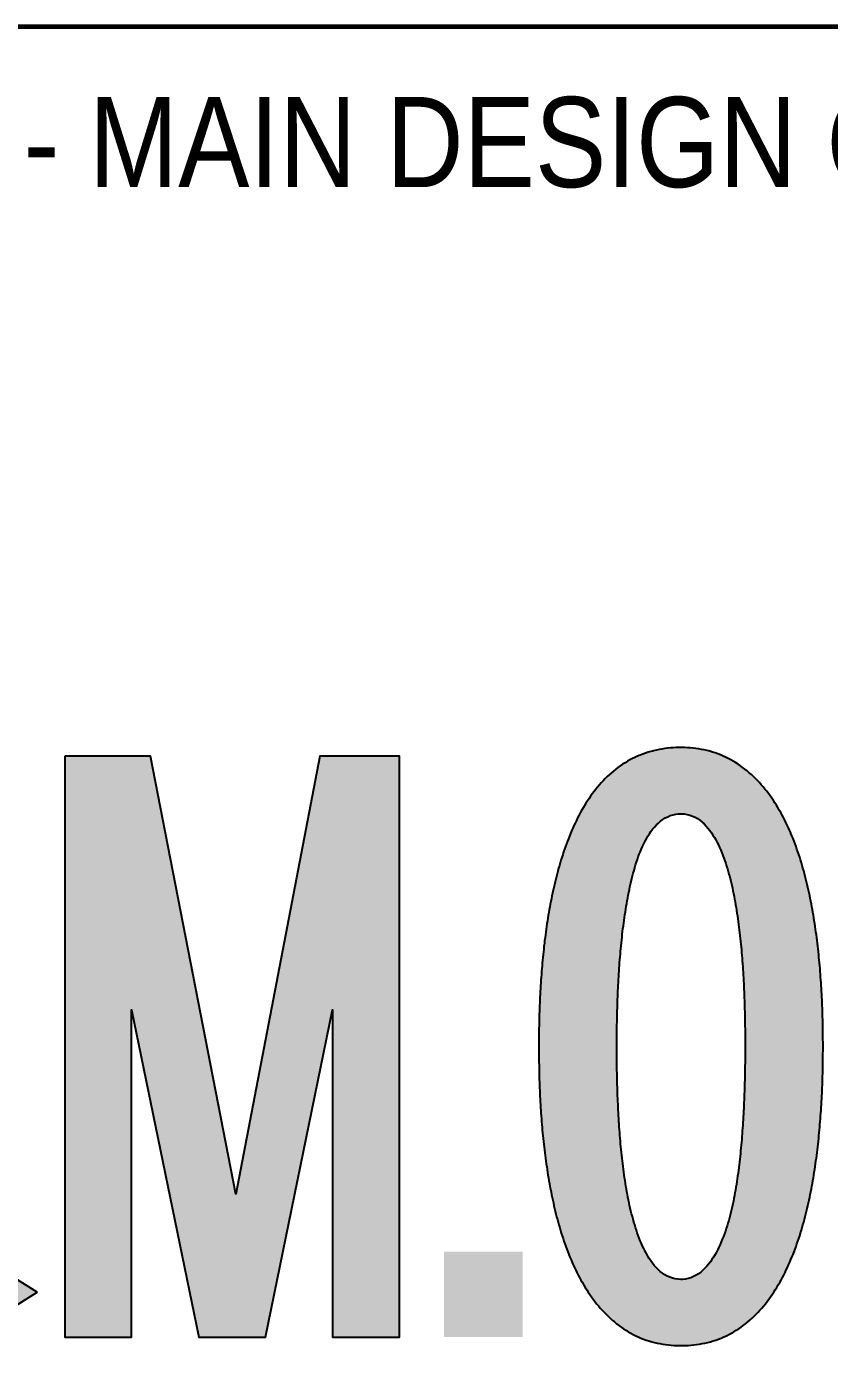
# Model space of a CAD drawing. Header units: millimetres. Extents: x 44 to 16922, y -171 to 5129.
# Drawn here: x 6600.85 to 6620.43, y 1847.99 to 1880.74 of the extents above; entities that cross this region are included whole.
import ezdxf

# ---------------------------------------------------------------- set-up
doc = ezdxf.new("R2010")
doc.units = ezdxf.units.MM
doc.layers.add('CDC-KHUNGTEN', color=7, linetype='Continuous')
doc.layers.add('Form$1$AA-BORD-FORM', color=7, linetype='Continuous')
doc.styles.add('KT CDC', font='arial.ttf', dxfattribs={"width": 0.85, "height": 200})

# ---------------------------------------------------------------- blocks, each defined once
blk = doc.blocks.new('Form$1$SAMOO')
at = {"layer": 'CDC-KHUNGTEN'}
for color, points in [(253, [(33.105, 7.245), (33.105, -9.161), (34.993, -9.161), (34.993, 0.084), (36.889, -9.161), (38.776, -9.161), (40.671, 0.084), (40.671, -9.161), (42.56, -9.161), (42.56, 7.245), (40.31, 7.245), (37.936, -5.122), (35.527, 7.244)]), (7, [(29.885, -9.418), (32.324, -7.889), (29.885, -6.36)]), (7, [(43.817, -6.74), (43.817, -9.15), (46.038, -9.15), (46.038, -6.74)])]:
    blk.add_hatch(color=color, dxfattribs=at).paths.add_polyline_path(points)
h = blk.add_hatch(color=253, dxfattribs=at)
h.paths.add_polyline_path([(46.793, 2.911), (46.779, 2.832), (46.766, 2.753), (46.753, 2.674), (46.74, 2.595), (46.728, 2.516), (46.716, 2.437), (46.705, 2.357), (46.694, 2.278), (46.683, 2.199), (46.673, 2.119), (46.663, 2.04), (46.654, 1.96), (46.644, 1.881), (46.635, 1.801), (46.627, 1.722), (46.619, 1.642), (46.611, 1.563), (46.603, 1.483), (46.596, 1.403), (46.589, 1.323), (46.582, 1.244), (46.576, 1.164), (46.57, 1.084), (46.564, 1.004), (46.558, 0.924), (46.553, 0.844), (46.548, 0.765), (46.543, 0.685), (46.539, 0.605), (46.534, 0.525), (46.53, 0.445), (46.527, 0.365), (46.523, 0.285), (46.52, 0.205), (46.517, 0.125), (46.514, 0.045), (46.512, -0.035), (46.509, -0.115), (46.507, -0.195), (46.505, -0.275), (46.504, -0.355), (46.502, -0.435), (46.501, -0.515), (46.5, -0.595), (46.499, -0.675), (46.499, -0.755), (46.498, -0.835), (46.498, -0.915), (46.498, -0.995), (46.498, -1.076), (46.499, -1.156), (46.499, -1.236), (46.5, -1.316), (46.501, -1.396), (46.503, -1.476), (46.504, -1.556), (46.506, -1.636), (46.508, -1.716), (46.51, -1.796), (46.512, -1.876), (46.515, -1.956), (46.517, -2.036), (46.52, -2.116), (46.524, -2.196), (46.527, -2.276), (46.531, -2.356), (46.535, -2.436), (46.539, -2.516), (46.544, -2.596), (46.549, -2.675), (46.554, -2.755), (46.559, -2.835), (46.565, -2.915), (46.571, -2.995), (46.577, -3.075), (46.584, -3.154), (46.59, -3.234), (46.597, -3.314), (46.605, -3.394), (46.613, -3.473), (46.621, -3.553), (46.629, -3.633), (46.638, -3.712), (46.647, -3.792), (46.656, -3.871), (46.666, -3.951), (46.676, -4.03), (46.686, -4.109), (46.697, -4.189), (46.708, -4.268), (46.72, -4.347), (46.731, -4.426), (46.744, -4.505), (46.757, -4.584), (46.77, -4.663), (46.783, -4.742), (46.797, -4.821), (46.812, -4.9), (46.826, -4.979), (46.842, -5.057), (46.858, -5.136), (46.874, -5.214), (46.89, -5.292), (46.908, -5.37), (46.925, -5.448), (46.944, -5.526), (46.963, -5.604), (46.982, -5.682), (47.002, -5.759), (47.022, -5.837), (47.043, -5.914), (47.065, -5.991), (47.087, -6.068), (47.11, -6.145), (47.133, -6.221), (47.158, -6.298), (47.182, -6.374), (47.208, -6.45), (47.234, -6.525), (47.261, -6.601), (47.289, -6.676), (47.317, -6.751), (47.346, -6.825), (47.376, -6.899), (47.407, -6.973), (47.439, -7.047), (47.472, -7.119), (47.506, -7.192), (47.54, -7.264), (47.576, -7.336), (47.612, -7.407), (47.65, -7.478), (47.688, -7.548), (47.728, -7.618), (47.768, -7.687), (47.809, -7.756), (47.852, -7.823), (47.896, -7.89), (47.94, -7.957), (47.986, -8.022), (48.033, -8.087), (48.081, -8.151), (48.131, -8.214), (48.181, -8.276), (48.233, -8.337), (48.286, -8.397), (48.341, -8.456), (48.397, -8.513), (48.454, -8.569), (48.512, -8.624), (48.572, -8.677), (48.633, -8.729), (48.695, -8.78), (48.758, -8.828), (48.823, -8.875), (48.889, -8.921), (48.956, -8.964), (49.025, -9.006), (49.094, -9.045), (49.165, -9.083), (49.237, -9.118), (49.309, -9.152), (49.383, -9.183), (49.457, -9.213), (49.533, -9.24), (49.609, -9.265), (49.686, -9.287), (49.763, -9.308), (49.841, -9.326), (49.919, -9.342), (49.998, -9.356), (50.077, -9.368), (50.157, -9.378), (50.236, -9.385), (50.316, -9.391), (50.396, -9.395), (50.476, -9.397), (50.556, -9.397), (50.636, -9.395), (50.716, -9.391), (50.796, -9.385), (50.876, -9.377), (50.955, -9.367), (51.034, -9.355), (51.113, -9.341), (51.192, -9.325), (51.269, -9.307), (51.347, -9.286), (51.424, -9.264), (51.5, -9.239), (51.575, -9.212), (51.65, -9.183), (51.723, -9.151), (51.796, -9.118), (51.868, -9.082), (51.938, -9.045), (52.008, -9.005), (52.076, -8.964), (52.144, -8.92), (52.21, -8.875), (52.275, -8.828), (52.338, -8.779), (52.4, -8.729), (52.461, -8.677), (52.521, -8.624), (52.579, -8.569), (52.636, -8.513), (52.692, -8.455), (52.746, -8.396), (52.799, -8.337), (52.851, -8.276), (52.902, -8.213), (52.951, -8.15), (52.999, -8.086), (53.046, -8.021), (53.092, -7.956), (53.136, -7.889), (53.179, -7.822), (53.222, -7.754), (53.263, -7.685), (53.303, -7.616), (53.342, -7.546), (53.38, -7.476), (53.417, -7.405), (53.453, -7.333), (53.488, -7.261), (53.523, -7.189), (53.556, -7.116), (53.588, -7.043), (53.62, -6.97), (53.65, -6.896), (53.68, -6.821), (53.709, -6.747), (53.737, -6.672), (53.765, -6.596), (53.791, -6.521), (53.817, -6.445), (53.843, -6.369), (53.867, -6.293), (53.891, -6.217), (53.915, -6.14), (53.937, -6.064), (53.959, -5.987), (53.981, -5.909), (54.002, -5.832), (54.022, -5.755), (54.042, -5.677), (54.061, -5.6), (54.08, -5.522), (54.098, -5.444), (54.116, -5.366), (54.133, -5.288), (54.15, -5.209), (54.166, -5.131), (54.182, -5.052), (54.197, -4.974), (54.212, -4.895), (54.227, -4.816), (54.241, -4.738), (54.254, -4.659), (54.267, -4.58), (54.28, -4.501), (54.292, -4.422), (54.304, -4.343), (54.316, -4.263), (54.327, -4.184), (54.338, -4.105), (54.348, -4.025), (54.359, -3.946), (54.368, -3.867), (54.378, -3.787), (54.387, -3.707), (54.395, -3.628), (54.404, -3.548), (54.412, -3.469), (54.42, -3.389), (54.427, -3.309), (54.434, -3.23), (54.441, -3.15), (54.448, -3.07), (54.454, -2.99), (54.46, -2.91), (54.466, -2.831), (54.471, -2.751), (54.476, -2.671), (54.481, -2.591), (54.485, -2.511), (54.49, -2.431), (54.494, -2.351), (54.498, -2.271), (54.501, -2.191), (54.505, -2.111), (54.508, -2.031), (54.511, -1.951), (54.513, -1.871), (54.515, -1.791), (54.518, -1.711), (54.52, -1.631), (54.521, -1.551), (54.523, -1.471), (54.524, -1.391), (54.525, -1.311), (54.526, -1.231), (54.526, -1.151), (54.527, -1.071), (54.527, -0.991), (54.527, -0.911), (54.527, -0.831), (54.526, -0.751), (54.526, -0.671), (54.525, -0.591), (54.524, -0.511), (54.523, -0.431), (54.521, -0.351), (54.519, -0.271), (54.518, -0.19), (54.515, -0.11), (54.513, -0.03), (54.511, 0.05), (54.508, 0.13), (54.505, 0.21), (54.501, 0.29), (54.498, 0.369), (54.494, 0.449), (54.49, 0.529), (54.486, 0.609), (54.481, 0.689), (54.476, 0.769), (54.471, 0.849), (54.466, 0.929), (54.46, 1.009), (54.454, 1.089), (54.448, 1.168), (54.442, 1.248), (54.435, 1.328), (54.428, 1.408), (54.42, 1.487), (54.412, 1.567), (54.404, 1.647), (54.396, 1.726), (54.387, 1.806), (54.378, 1.885), (54.369, 1.965), (54.359, 2.044), (54.349, 2.124), (54.339, 2.203), (54.328, 2.282), (54.317, 2.362), (54.305, 2.441), (54.293, 2.52), (54.281, 2.599), (54.268, 2.678), (54.255, 2.757), (54.242, 2.836), (54.228, 2.915), (54.213, 2.994), (54.199, 3.072), (54.183, 3.151), (54.167, 3.229), (54.151, 3.308), (54.134, 3.386), (54.117, 3.464), (54.1, 3.542), (54.081, 3.62), (54.063, 3.698), (54.043, 3.776), (54.023, 3.853), (54.003, 3.931), (53.982, 4.008), (53.96, 4.085), (53.938, 4.162), (53.915, 4.239), (53.892, 4.315), (53.868, 4.391), (53.843, 4.467), (53.817, 4.543), (53.791, 4.619), (53.764, 4.694), (53.737, 4.77), (53.708, 4.844), (53.679, 4.919), (53.649, 4.993), (53.619, 5.067), (53.613, 5.08), (53.581, 5.153), (53.548, 5.226), (53.514, 5.299), (53.479, 5.371), (53.444, 5.442), (53.407, 5.514), (53.369, 5.584), (53.331, 5.654), (53.291, 5.724), (53.251, 5.793), (53.209, 5.861), (53.166, 5.929), (53.123, 5.996), (53.078, 6.062), (53.032, 6.128), (52.984, 6.192), (52.936, 6.256), (52.886, 6.319), (52.835, 6.381), (52.783, 6.441), (52.73, 6.501), (52.675, 6.56), (52.619, 6.617), (52.562, 6.673), (52.503, 6.727), (52.443, 6.78), (52.382, 6.832), (52.32, 6.882), (52.256, 6.93), (52.191, 6.977), (52.125, 7.022), (52.057, 7.065), (51.988, 7.106), (51.919, 7.145), (51.848, 7.183), (51.776, 7.218), (51.703, 7.251), (51.629, 7.282), (51.555, 7.311), (51.479, 7.337), (51.403, 7.362), (51.326, 7.384), (51.249, 7.404), (51.171, 7.422), (51.092, 7.438), (51.013, 7.452), (50.934, 7.463), (50.855, 7.473), (50.775, 7.48), (50.695, 7.485), (50.615, 7.489), (50.535, 7.49), (50.455, 7.49), (50.375, 7.488), (50.295, 7.484), (50.215, 7.478), (50.135, 7.47), (50.056, 7.46), (49.977, 7.448), (49.898, 7.434), (49.82, 7.418), (49.742, 7.4), (49.664, 7.38), (49.587, 7.357), (49.511, 7.333), (49.436, 7.306), (49.361, 7.277), (49.287, 7.246), (49.214, 7.213), (49.142, 7.178), (49.072, 7.141), (49.002, 7.102), (48.933, 7.06), (48.866, 7.017), (48.799, 6.973), (48.734, 6.926), (48.671, 6.877), (48.608, 6.827), (48.547, 6.776), (48.487, 6.722), (48.429, 6.668), (48.372, 6.612), (48.316, 6.554), (48.262, 6.495), (48.208, 6.436), (48.157, 6.375), (48.106, 6.312), (48.057, 6.249), (48.009, 6.185), (47.962, 6.12), (47.917, 6.054), (47.872, 5.988), (47.829, 5.92), (47.787, 5.852), (47.746, 5.783), (47.707, 5.714), (47.668, 5.644), (47.63, 5.573), (47.594, 5.502), (47.558, 5.43), (47.523, 5.358), (47.49, 5.286), (47.457, 5.213), (47.425, 5.139), (47.394, 5.065), (47.364, 4.991), (47.334, 4.917), (47.305, 4.842), (47.277, 4.767), (47.25, 4.692), (47.223, 4.616), (47.197, 4.541), (47.172, 4.465), (47.148, 4.389), (47.124, 4.312), (47.101, 4.235), (47.078, 4.159), (47.056, 4.082), (47.035, 4.004), (47.014, 3.927), (46.994, 3.85), (46.975, 3.772), (46.956, 3.694), (46.937, 3.616), (46.919, 3.538), (46.902, 3.46), (46.885, 3.382), (46.868, 3.304), (46.852, 3.225), (46.837, 3.147), (46.821, 3.068), (46.807, 2.99)])
h.paths.add_polyline_path([(48.924, 2.73), (48.948, 2.888), (48.974, 3.046), (49.002, 3.204), (49.032, 3.361), (49.064, 3.518), (49.099, 3.674), (49.137, 3.83), (49.178, 3.987), (49.221, 4.139), (49.269, 4.292), (49.322, 4.443), (49.381, 4.592), (49.446, 4.739), (49.518, 4.882), (49.598, 5.02), (49.689, 5.153), (49.79, 5.276), (49.905, 5.388), (50.033, 5.483), (50.175, 5.557), (50.327, 5.604), (50.487, 5.622), (50.647, 5.612), (50.802, 5.573), (50.946, 5.505), (51.078, 5.415), (51.196, 5.306), (51.3, 5.185), (51.394, 5.055), (51.477, 4.918), (51.552, 4.777), (51.62, 4.631), (51.682, 4.484), (51.738, 4.334), (51.79, 4.182), (51.837, 4.029), (51.88, 3.875), (51.92, 3.72), (51.957, 3.564), (51.991, 3.407), (52.022, 3.25), (52.051, 3.093), (52.078, 2.935), (52.102, 2.776), (52.125, 2.618), (52.146, 2.459), (52.166, 2.3), (52.184, 2.141), (52.2, 1.982), (52.216, 1.822), (52.23, 1.663), (52.242, 1.503), (52.254, 1.344), (52.265, 1.184), (52.274, 1.024), (52.283, 0.864), (52.291, 0.704), (52.297, 0.544), (52.304, 0.384), (52.309, 0.224), (52.313, 0.064), (52.317, -0.096), (52.32, -0.256), (52.322, -0.416), (52.324, -0.576), (52.325, -0.736), (52.326, -0.896), (52.326, -1.057), (52.325, -1.217), (52.324, -1.377), (52.322, -1.537), (52.319, -1.697), (52.316, -1.857), (52.312, -2.018), (52.307, -2.178), (52.302, -2.338), (52.295, -2.498), (52.288, -2.658), (52.28, -2.817), (52.271, -2.977), (52.261, -3.137), (52.25, -3.297), (52.238, -3.456), (52.225, -3.616), (52.211, -3.776), (52.195, -3.935), (52.179, -4.094), (52.16, -4.253), (52.141, -4.412), (52.119, -4.571), (52.096, -4.729), (52.071, -4.887), (52.045, -5.045), (52.016, -5.203), (51.985, -5.36), (51.951, -5.517), (51.915, -5.672), (51.876, -5.825), (51.829, -5.981), (51.78, -6.134), (51.726, -6.284), (51.667, -6.434), (51.603, -6.58), (51.532, -6.724), (51.454, -6.864), (51.368, -6.999), (51.271, -7.127), (51.162, -7.245), (51.041, -7.349), (50.906, -7.434), (50.758, -7.494), (50.606, -7.525), (50.467, -7.529), (50.313, -7.507), (50.163, -7.456), (50.023, -7.378), (49.898, -7.278), (49.786, -7.164), (49.686, -7.039), (49.597, -6.905), (49.518, -6.766), (49.446, -6.623), (49.381, -6.477), (49.321, -6.328), (49.267, -6.177), (49.218, -6.025), (49.171, -5.869), (49.13, -5.718), (49.091, -5.561), (49.056, -5.405), (49.023, -5.248), (48.992, -5.091), (48.964, -4.933), (48.939, -4.775), (48.915, -4.617), (48.893, -4.458), (48.872, -4.299), (48.853, -4.14), (48.836, -3.981), (48.82, -3.822), (48.805, -3.663), (48.792, -3.503), (48.779, -3.343), (48.768, -3.184), (48.758, -3.024), (48.749, -2.864), (48.74, -2.704), (48.733, -2.544), (48.726, -2.384), (48.721, -2.224), (48.716, -2.064), (48.711, -1.904), (48.708, -1.744), (48.705, -1.584), (48.703, -1.424), (48.702, -1.264), (48.701, -1.104), (48.7, -0.942), (48.701, -0.783), (48.702, -0.623), (48.703, -0.463), (48.706, -0.303), (48.709, -0.142), (48.713, 0.018), (48.717, 0.178), (48.722, 0.338), (48.729, 0.498), (48.735, 0.658), (48.743, 0.818), (48.752, 0.977), (48.762, 1.137), (48.773, 1.297), (48.784, 1.457), (48.797, 1.616), (48.811, 1.776), (48.827, 1.935), (48.843, 2.094), (48.861, 2.254), (48.88, 2.412), (48.901, 2.571)], flags=16)
at = {"layer": 'CDC-KHUNGTEN', "color": 253}
for points in [[(33.105, 7.245), (33.105, -9.161), (34.993, -9.161), (34.993, 0.084), (36.889, -9.161), (38.776, -9.161), (40.671, 0.084), (40.671, -9.161), (42.56, -9.161), (42.56, 7.245), (40.31, 7.245), (37.936, -5.122), (35.527, 7.244)], [(53.613, 5.08), (53.581, 5.153), (53.548, 5.226), (53.514, 5.299), (53.479, 5.371), (53.444, 5.442), (53.407, 5.514), (53.369, 5.584), (53.331, 5.654), (53.291, 5.724), (53.251, 5.793), (53.209, 5.861), (53.166, 5.929), (53.123, 5.996), (53.078, 6.062), (53.032, 6.128), (52.984, 6.192), (52.936, 6.256), (52.886, 6.319), (52.835, 6.381), (52.783, 6.441), (52.73, 6.501), (52.675, 6.56), (52.619, 6.617), (52.562, 6.673), (52.503, 6.727), (52.443, 6.78), (52.382, 6.832), (52.32, 6.882), (52.256, 6.93), (52.191, 6.977), (52.125, 7.022), (52.057, 7.065), (51.988, 7.106), (51.919, 7.145), (51.848, 7.183), (51.776, 7.218), (51.703, 7.251), (51.629, 7.282), (51.555, 7.311), (51.479, 7.337), (51.403, 7.362), (51.326, 7.384), (51.249, 7.404), (51.171, 7.422), (51.092, 7.438), (51.013, 7.452), (50.934, 7.463), (50.855, 7.473), (50.775, 7.48), (50.695, 7.485), (50.615, 7.489), (50.535, 7.49), (50.455, 7.49), (50.375, 7.488), (50.295, 7.484), (50.215, 7.478), (50.135, 7.47), (50.056, 7.46), (49.977, 7.448), (49.898, 7.434), (49.82, 7.418), (49.742, 7.4), (49.664, 7.38), (49.587, 7.357), (49.511, 7.333), (49.436, 7.306), (49.361, 7.277), (49.287, 7.246), (49.214, 7.213), (49.142, 7.178), (49.072, 7.141), (49.002, 7.102), (48.933, 7.06), (48.866, 7.017), (48.799, 6.973), (48.734, 6.926), (48.671, 6.877), (48.608, 6.827), (48.547, 6.776), (48.487, 6.722), (48.429, 6.668), (48.372, 6.612), (48.316, 6.554), (48.262, 6.495), (48.208, 6.436), (48.157, 6.375), (48.106, 6.312), (48.057, 6.249), (48.009, 6.185), (47.962, 6.12), (47.917, 6.054), (47.872, 5.988), (47.829, 5.92), (47.787, 5.852), (47.746, 5.783), (47.707, 5.714), (47.668, 5.644), (47.63, 5.573), (47.594, 5.502), (47.558, 5.43), (47.523, 5.358), (47.49, 5.286), (47.457, 5.213), (47.425, 5.139), (47.394, 5.065), (47.364, 4.991), (47.334, 4.917), (47.305, 4.842), (47.277, 4.767), (47.25, 4.692), (47.223, 4.616), (47.197, 4.541), (47.172, 4.465), (47.148, 4.389), (47.124, 4.312), (47.101, 4.235), (47.078, 4.159), (47.056, 4.082), (47.035, 4.004), (47.014, 3.927), (46.994, 3.85), (46.975, 3.772), (46.956, 3.694), (46.937, 3.616), (46.919, 3.538), (46.902, 3.46), (46.885, 3.382), (46.868, 3.304), (46.852, 3.225), (46.837, 3.147), (46.821, 3.068), (46.807, 2.99), (46.793, 2.911), (46.779, 2.832), (46.766, 2.753), (46.753, 2.674), (46.74, 2.595), (46.728, 2.516), (46.716, 2.437), (46.705, 2.357), (46.694, 2.278), (46.683, 2.199), (46.673, 2.119), (46.663, 2.04), (46.654, 1.96), (46.644, 1.881), (46.635, 1.801), (46.627, 1.722), (46.619, 1.642), (46.611, 1.563), (46.603, 1.483), (46.596, 1.403), (46.589, 1.323), (46.582, 1.244), (46.576, 1.164), (46.57, 1.084), (46.564, 1.004), (46.558, 0.924), (46.553, 0.844), (46.548, 0.765), (46.543, 0.685), (46.539, 0.605), (46.534, 0.525), (46.53, 0.445), (46.527, 0.365), (46.523, 0.285), (46.52, 0.205), (46.517, 0.125), (46.514, 0.045), (46.512, -0.035), (46.509, -0.115), (46.507, -0.195), (46.505, -0.275), (46.504, -0.355), (46.502, -0.435), (46.501, -0.515), (46.5, -0.595), (46.499, -0.675), (46.499, -0.755), (46.498, -0.835), (46.498, -0.915), (46.498, -0.995), (46.498, -1.076), (46.499, -1.156), (46.499, -1.236), (46.5, -1.316), (46.501, -1.396), (46.503, -1.476), (46.504, -1.556), (46.506, -1.636), (46.508, -1.716), (46.51, -1.796), (46.512, -1.876), (46.515, -1.956), (46.517, -2.036), (46.52, -2.116), (46.524, -2.196), (46.527, -2.276), (46.531, -2.356), (46.535, -2.436), (46.539, -2.516), (46.544, -2.596), (46.549, -2.675), (46.554, -2.755), (46.559, -2.835), (46.565, -2.915), (46.571, -2.995), (46.577, -3.075), (46.584, -3.154), (46.59, -3.234), (46.597, -3.314), (46.605, -3.394), (46.613, -3.473), (46.621, -3.553), (46.629, -3.633), (46.638, -3.712), (46.647, -3.792), (46.656, -3.871), (46.666, -3.951), (46.676, -4.03), (46.686, -4.109), (46.697, -4.189), (46.708, -4.268), (46.72, -4.347), (46.731, -4.426), (46.744, -4.505), (46.757, -4.584), (46.77, -4.663), (46.783, -4.742), (46.797, -4.821), (46.812, -4.9), (46.826, -4.979), (46.842, -5.057), (46.858, -5.136), (46.874, -5.214), (46.89, -5.292), (46.908, -5.37), (46.925, -5.448), (46.944, -5.526), (46.963, -5.604), (46.982, -5.682), (47.002, -5.759), (47.022, -5.837), (47.043, -5.914), (47.065, -5.991), (47.087, -6.068), (47.11, -6.145), (47.133, -6.221), (47.158, -6.298), (47.182, -6.374), (47.208, -6.45), (47.234, -6.525), (47.261, -6.601), (47.289, -6.676), (47.317, -6.751), (47.346, -6.825), (47.376, -6.899), (47.407, -6.973), (47.439, -7.047), (47.472, -7.119), (47.506, -7.192), (47.54, -7.264), (47.576, -7.336), (47.612, -7.407), (47.65, -7.478), (47.688, -7.548), (47.728, -7.618), (47.768, -7.687), (47.809, -7.756), (47.852, -7.823), (47.896, -7.89), (47.94, -7.957), (47.986, -8.022), (48.033, -8.087), (48.081, -8.151), (48.131, -8.214), (48.181, -8.276), (48.233, -8.337), (48.286, -8.397), (48.341, -8.456), (48.397, -8.513), (48.454, -8.569), (48.512, -8.624), (48.572, -8.677), (48.633, -8.729), (48.695, -8.78), (48.758, -8.828), (48.823, -8.875), (48.889, -8.921), (48.956, -8.964), (49.025, -9.006), (49.094, -9.045), (49.165, -9.083), (49.237, -9.118), (49.309, -9.152), (49.383, -9.183), (49.457, -9.213), (49.533, -9.24), (49.609, -9.265), (49.686, -9.287), (49.763, -9.308), (49.841, -9.326), (49.919, -9.342), (49.998, -9.356), (50.077, -9.368), (50.157, -9.378), (50.236, -9.385), (50.316, -9.391), (50.396, -9.395), (50.476, -9.397), (50.556, -9.397), (50.636, -9.395), (50.716, -9.391), (50.796, -9.385), (50.876, -9.377), (50.955, -9.367), (51.034, -9.355), (51.113, -9.341), (51.192, -9.325), (51.269, -9.307), (51.347, -9.286), (51.424, -9.264), (51.5, -9.239), (51.575, -9.212), (51.65, -9.183), (51.723, -9.151), (51.796, -9.118), (51.868, -9.082), (51.938, -9.045), (52.008, -9.005), (52.076, -8.964), (52.144, -8.92), (52.21, -8.875), (52.275, -8.828), (52.338, -8.779), (52.4, -8.729), (52.461, -8.677), (52.521, -8.624), (52.579, -8.569), (52.636, -8.513), (52.692, -8.455), (52.746, -8.396), (52.799, -8.337), (52.851, -8.276), (52.902, -8.213), (52.951, -8.15), (52.999, -8.086), (53.046, -8.021), (53.092, -7.956), (53.136, -7.889), (53.179, -7.822), (53.222, -7.754), (53.263, -7.685), (53.303, -7.616), (53.342, -7.546), (53.38, -7.476), (53.417, -7.405), (53.453, -7.333), (53.488, -7.261), (53.523, -7.189), (53.556, -7.116), (53.588, -7.043), (53.62, -6.97), (53.65, -6.896), (53.68, -6.821), (53.709, -6.747), (53.737, -6.672), (53.765, -6.596), (53.791, -6.521), (53.817, -6.445), (53.843, -6.369), (53.867, -6.293), (53.891, -6.217), (53.915, -6.14), (53.937, -6.064), (53.959, -5.987), (53.981, -5.909), (54.002, -5.832), (54.022, -5.755), (54.042, -5.677), (54.061, -5.6), (54.08, -5.522), (54.098, -5.444), (54.116, -5.366), (54.133, -5.288), (54.15, -5.209), (54.166, -5.131), (54.182, -5.052), (54.197, -4.974), (54.212, -4.895), (54.227, -4.816), (54.241, -4.738), (54.254, -4.659), (54.267, -4.58), (54.28, -4.501), (54.292, -4.422), (54.304, -4.343), (54.316, -4.263), (54.327, -4.184), (54.338, -4.105), (54.348, -4.025), (54.359, -3.946), (54.368, -3.867), (54.378, -3.787), (54.387, -3.707), (54.395, -3.628), (54.404, -3.548), (54.412, -3.469), (54.42, -3.389), (54.427, -3.309), (54.434, -3.23), (54.441, -3.15), (54.448, -3.07), (54.454, -2.99), (54.46, -2.91), (54.466, -2.831), (54.471, -2.751), (54.476, -2.671), (54.481, -2.591), (54.485, -2.511), (54.49, -2.431), (54.494, -2.351), (54.498, -2.271), (54.501, -2.191), (54.505, -2.111), (54.508, -2.031), (54.511, -1.951), (54.513, -1.871), (54.515, -1.791), (54.518, -1.711), (54.52, -1.631), (54.521, -1.551), (54.523, -1.471), (54.524, -1.391), (54.525, -1.311), (54.526, -1.231), (54.526, -1.151), (54.527, -1.071), (54.527, -0.991), (54.527, -0.911), (54.527, -0.831), (54.526, -0.751), (54.526, -0.671), (54.525, -0.591), (54.524, -0.511), (54.523, -0.431), (54.521, -0.351), (54.519, -0.271), (54.518, -0.19), (54.515, -0.11), (54.513, -0.03), (54.511, 0.05), (54.508, 0.13), (54.505, 0.21), (54.501, 0.29), (54.498, 0.369), (54.494, 0.449), (54.49, 0.529), (54.486, 0.609), (54.481, 0.689), (54.476, 0.769), (54.471, 0.849), (54.466, 0.929), (54.46, 1.009), (54.454, 1.089), (54.448, 1.168), (54.442, 1.248), (54.435, 1.328), (54.428, 1.408), (54.42, 1.487), (54.412, 1.567), (54.404, 1.647), (54.396, 1.726), (54.387, 1.806), (54.378, 1.885), (54.369, 1.965), (54.359, 2.044), (54.349, 2.124), (54.339, 2.203), (54.328, 2.282), (54.317, 2.362), (54.305, 2.441), (54.293, 2.52), (54.281, 2.599), (54.268, 2.678), (54.255, 2.757), (54.242, 2.836), (54.228, 2.915), (54.213, 2.994), (54.199, 3.072), (54.183, 3.151), (54.167, 3.229), (54.151, 3.308), (54.134, 3.386), (54.117, 3.464), (54.1, 3.542), (54.081, 3.62), (54.063, 3.698), (54.043, 3.776), (54.023, 3.853), (54.003, 3.931), (53.982, 4.008), (53.96, 4.085), (53.938, 4.162), (53.915, 4.239), (53.892, 4.315), (53.868, 4.391), (53.843, 4.467), (53.817, 4.543), (53.791, 4.619), (53.764, 4.694), (53.737, 4.77), (53.708, 4.844), (53.679, 4.919), (53.649, 4.993), (53.619, 5.067)], [(50.512, -7.528), (50.432, -7.524), (50.353, -7.513), (50.275, -7.494), (50.2, -7.468), (50.127, -7.435), (50.057, -7.396), (49.991, -7.352), (49.928, -7.302), (49.868, -7.248), (49.812, -7.191), (49.76, -7.131), (49.71, -7.068), (49.663, -7.003), (49.618, -6.937), (49.576, -6.869), (49.537, -6.799), (49.499, -6.729), (49.463, -6.657), (49.429, -6.585), (49.396, -6.512), (49.365, -6.438), (49.336, -6.363), (49.307, -6.289), (49.28, -6.213), (49.254, -6.138), (49.23, -6.061), (49.206, -5.985), (49.183, -5.908), (49.161, -5.831), (49.14, -5.754), (49.12, -5.677), (49.1, -5.599), (49.082, -5.521), (49.064, -5.443), (49.047, -5.365), (49.031, -5.286), (49.015, -5.208), (49, -5.129), (48.985, -5.051), (48.971, -4.972), (48.958, -4.893), (48.945, -4.814), (48.933, -4.735), (48.921, -4.656), (48.909, -4.576), (48.898, -4.497), (48.887, -4.418), (48.877, -4.338), (48.867, -4.259), (48.858, -4.18), (48.849, -4.1), (48.84, -4.02), (48.832, -3.941), (48.824, -3.861), (48.816, -3.781), (48.809, -3.702), (48.802, -3.622), (48.795, -3.542), (48.789, -3.462), (48.782, -3.383), (48.776, -3.303), (48.771, -3.223), (48.765, -3.143), (48.76, -3.063), (48.755, -2.983), (48.751, -2.903), (48.746, -2.824), (48.742, -2.744), (48.738, -2.664), (48.735, -2.584), (48.731, -2.504), (48.728, -2.424), (48.725, -2.344), (48.722, -2.264), (48.719, -2.184), (48.717, -2.104), (48.715, -2.024), (48.712, -1.944), (48.711, -1.864), (48.709, -1.784), (48.707, -1.704), (48.706, -1.624), (48.705, -1.544), (48.704, -1.464), (48.703, -1.383), (48.702, -1.303), (48.701, -1.223), (48.701, -1.143), (48.701, -1.063), (48.701, -0.983), (48.701, -0.903), (48.701, -0.823), (48.701, -0.743), (48.702, -0.663), (48.702, -0.583), (48.703, -0.503), (48.704, -0.423), (48.705, -0.343), (48.707, -0.263), (48.708, -0.183), (48.71, -0.103), (48.712, -0.023), (48.714, 0.057), (48.716, 0.137), (48.718, 0.217), (48.721, 0.297), (48.724, 0.377), (48.727, 0.457), (48.73, 0.537), (48.734, 0.617), (48.737, 0.697), (48.741, 0.777), (48.746, 0.857), (48.75, 0.937), (48.755, 1.017), (48.759, 1.097), (48.765, 1.177), (48.77, 1.257), (48.776, 1.336), (48.781, 1.416), (48.788, 1.496), (48.794, 1.576), (48.801, 1.656), (48.808, 1.735), (48.815, 1.815), (48.823, 1.895), (48.831, 1.974), (48.839, 2.054), (48.848, 2.134), (48.857, 2.213), (48.866, 2.293), (48.875, 2.372), (48.886, 2.452), (48.896, 2.531), (48.907, 2.61), (48.918, 2.689), (48.93, 2.769), (48.942, 2.848), (48.954, 2.927), (48.967, 3.006), (48.981, 3.085), (48.995, 3.164), (49.009, 3.242), (49.024, 3.321), (49.04, 3.399), (49.056, 3.478), (49.073, 3.556), (49.09, 3.634), (49.108, 3.712), (49.127, 3.79), (49.146, 3.868), (49.167, 3.945), (49.188, 4.022), (49.21, 4.099), (49.233, 4.176), (49.257, 4.252), (49.282, 4.328), (49.309, 4.404), (49.336, 4.479), (49.366, 4.553), (49.396, 4.627), (49.429, 4.7), (49.463, 4.773), (49.499, 4.844), (49.537, 4.915), (49.577, 4.984), (49.62, 5.052), (49.665, 5.118), (49.713, 5.182), (49.764, 5.244), (49.818, 5.303), (49.875, 5.359), (49.936, 5.411), (50, 5.459), (50.068, 5.501), (50.139, 5.538), (50.213, 5.568), (50.289, 5.592), (50.367, 5.608), (50.447, 5.618), (50.527, 5.62), (50.607, 5.615), (50.686, 5.602), (50.763, 5.583), (50.839, 5.556), (50.911, 5.522), (50.981, 5.482), (51.046, 5.436), (51.109, 5.386), (51.168, 5.332), (51.223, 5.274), (51.276, 5.214), (51.325, 5.151), (51.372, 5.086), (51.416, 5.019), (51.458, 4.951), (51.497, 4.881), (51.535, 4.81), (51.57, 4.739), (51.604, 4.666), (51.636, 4.593), (51.667, 4.519), (51.697, 4.445), (51.725, 4.37), (51.751, 4.294), (51.777, 4.219), (51.802, 4.142), (51.825, 4.066), (51.848, 3.989), (51.87, 3.912), (51.891, 3.835), (51.911, 3.757), (51.93, 3.68), (51.948, 3.602), (51.966, 3.524), (51.983, 3.445), (51.999, 3.367), (52.015, 3.288), (52.03, 3.21), (52.044, 3.131), (52.058, 3.052), (52.071, 2.973), (52.084, 2.894), (52.096, 2.815), (52.108, 2.736), (52.12, 2.657), (52.131, 2.578), (52.141, 2.498), (52.151, 2.419), (52.161, 2.339), (52.17, 2.26), (52.179, 2.18), (52.188, 2.101), (52.196, 2.021), (52.204, 1.941), (52.212, 1.862), (52.219, 1.782), (52.226, 1.702), (52.233, 1.622), (52.239, 1.543), (52.245, 1.463), (52.251, 1.383), (52.257, 1.303), (52.262, 1.223), (52.267, 1.143), (52.272, 1.064), (52.276, 0.984), (52.281, 0.904), (52.285, 0.824), (52.289, 0.744), (52.292, 0.664), (52.296, 0.584), (52.299, 0.504), (52.302, 0.424), (52.305, 0.344), (52.307, 0.264), (52.31, 0.184), (52.312, 0.104), (52.314, 0.024), (52.316, -0.056), (52.318, -0.136), (52.319, -0.216), (52.321, -0.296), (52.322, -0.376), (52.323, -0.456), (52.324, -0.536), (52.324, -0.616), (52.325, -0.697), (52.325, -0.777), (52.326, -0.857), (52.326, -0.937), (52.326, -1.017), (52.326, -1.097), (52.325, -1.177), (52.325, -1.257), (52.324, -1.337), (52.323, -1.417), (52.322, -1.497), (52.321, -1.577), (52.32, -1.657), (52.318, -1.737), (52.317, -1.817), (52.315, -1.897), (52.313, -1.977), (52.311, -2.057), (52.308, -2.137), (52.306, -2.217), (52.303, -2.297), (52.3, -2.377), (52.297, -2.457), (52.294, -2.537), (52.29, -2.617), (52.286, -2.697), (52.282, -2.777), (52.278, -2.857), (52.273, -2.937), (52.269, -3.017), (52.264, -3.097), (52.259, -3.177), (52.253, -3.256), (52.247, -3.336), (52.241, -3.416), (52.235, -3.496), (52.229, -3.576), (52.222, -3.655), (52.215, -3.735), (52.207, -3.815), (52.199, -3.894), (52.191, -3.974), (52.183, -4.054), (52.174, -4.133), (52.165, -4.213), (52.155, -4.292), (52.146, -4.372), (52.135, -4.451), (52.125, -4.53), (52.114, -4.61), (52.102, -4.689), (52.09, -4.768), (52.078, -4.847), (52.065, -4.926), (52.052, -5.005), (52.038, -5.084), (52.023, -5.163), (52.008, -5.241), (51.993, -5.32), (51.976, -5.398), (51.96, -5.476), (51.942, -5.555), (51.924, -5.633), (51.905, -5.71), (51.885, -5.788), (51.864, -5.865), (51.841, -5.942), (51.817, -6.018), (51.792, -6.094), (51.767, -6.17), (51.74, -6.245), (51.712, -6.32), (51.682, -6.395), (51.652, -6.469), (51.62, -6.542), (51.586, -6.615), (51.551, -6.687), (51.514, -6.758), (51.475, -6.828), (51.434, -6.896), (51.39, -6.964), (51.345, -7.029), (51.296, -7.093), (51.245, -7.155), (51.191, -7.214), (51.134, -7.269), (51.073, -7.321), (51.009, -7.369), (50.941, -7.412), (50.87, -7.449), (50.796, -7.479), (50.719, -7.502), (50.641, -7.518), (50.561, -7.526)]]:
    blk.add_lwpolyline(points, close=True, dxfattribs=at)
at = {"layer": 'CDC-KHUNGTEN', "color": 7}
blk.add_lwpolyline([(29.885, -6.36), (29.885, -9.418), (32.324, -7.889)], close=True, dxfattribs=at)
blk = doc.blocks.new('dgfh')
at = {"layer": 'CDC-KHUNGTEN', "color": 255, "lineweight": 60}
blk.add_lwpolyline([(365, 56), (-429, 56), (-429, 0), (365, 0)], close=True, dxfattribs=at)
at = {"layer": 'Form$1$AA-BORD-FORM', "xscale": 0.8640000000000002, "yscale": 0.8640000000000002, "zscale": 0.8640000000000002}
blk.add_blockref('Form$1$SAMOO', (-148.073, 31.946), dxfattribs=at)
at = {"layer": 'CDC-KHUNGTEN', "style": 'KT CDC', "width": 0.85}
blk.add_text('TƯ VẤN THIẾT KẾ CHÍNH - MAIN DESIGN CONSULTANT ', height=2.2, dxfattribs=at).set_placement((-152.6, 52.089))

msp = doc.modelspace()

# ---------------------------------------------------------------- block references
at = {"layer": 'CDC-KHUNGTEN'}
msp.add_blockref('dgfh', (6721.246, 1824.74), dxfattribs=at)

doc.saveas('drawing.dxf')
